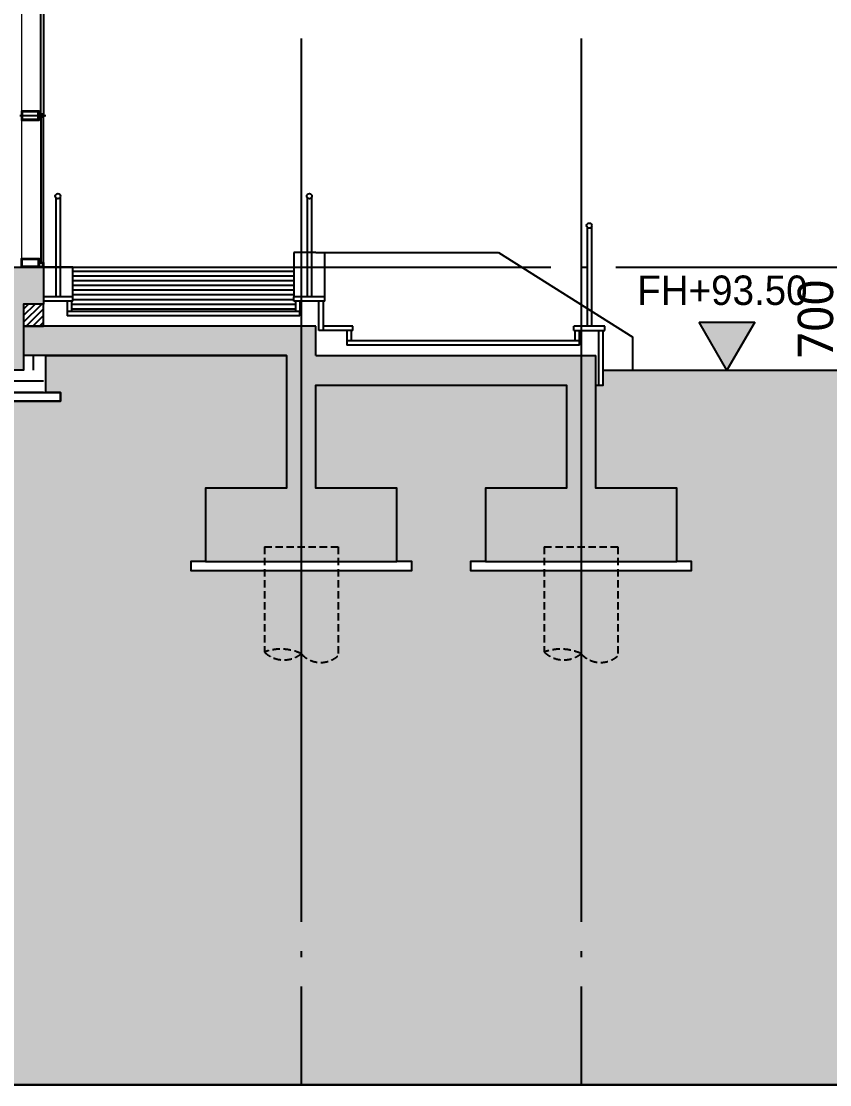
# Model space of a CAD drawing. Header units: millimetres. Extents: x 0 to 672800, y 0 to 118800.
# Drawn here: x 546535 to 552023, y 20890 to 28114 of the extents above; entities that cross this region are included whole.
import ezdxf
from ezdxf.enums import TextEntityAlignment as Align

# ---------------------------------------------------------------- set-up
doc = ezdxf.new("R2010")
doc.units = ezdxf.units.MM
doc.header["$LTSCALE"] = 200
for name, pattern in [('CEN-GAUN', [32.2, 30, -1, 0.2, -1]), ('CONTINOUS', [0]), ('HIDDEN', [0.375, 0.25, -0.125])]:
    doc.linetypes.add(name, pattern=pattern)
doc.layers.get('DEFPOINTS').update_dxf_attribs({"color": 137})
for name, color, linetype in [('01단열재', 252, 'Continuous'), ('0콘크리트 덧침', 251, 'Continuous'), ('0파일', 251, 'HIDDEN'), ('5기초버림콘크리트', 251, 'HIDDEN'), ('5버림콘크리트', 5, 'CONTINOUS'), ('8ELE', 8, 'Continuous'), ('A-CON', 2, 'Continuous'), ('AA-DWXM-CURT', 4, 'Continuous'), ('CEN', 1, 'CEN-GAUN'), ('ELE-5', 5, 'Continuous'), ('FIN', 5, 'Continuous'), ('HAT', 8, 'Continuous'), ('HAT-254', 254, 'Continuous'), ('PTANNOTELE', 7, 'Continuous'), ('SOL-253', 253, 'Continuous'), ('STEEL-E', 6, 'Continuous'), ('WIN1', 7, 'Continuous')]:
    doc.layers.add(name, color=color, linetype=linetype)
doc.layers.add('check', color=61, linetype='Continuous', plot=False)
doc.layers.add('insulation', color=8, linetype='Continuous', lineweight=5)
doc.styles.add('돋움', font='')
doc.styles.add('맑은고딕', font='malgun.ttf')
doc.styles.get('돋움').set_extended_font_data('Dotum')
doc.linetypes.add('INSUL50', pattern='A,0.00254,-2.54,[134,ltypeshp.shx,S=6.25,R=0,X=-2.54,Y=0],-19.92,[134,ltypeshp.shx,S=6.25,R=180,X=2.54,Y=0],-2.54', length=25.00254)
doc.dimstyles.new('CJAK', dxfattribs={"dimscale": 200, "dimtxt": 1.2, "dimasz": 0.5, "dimexe": 2, "dimexo": 3, "dimgap": 0.5, "dimtad": 1, "dimdec": 0, "dimzin": 1, "dimdsep": 46, "dimlunit": 6, "dimtxsty": '맑은고딕', "dimblk": 'CJDOT', "dimcen": 0.09, "dimdle": 1, "dimclrd": 256, "dimclre": 256, "dimclrt": 256, "dimadec": 0, "dimazin": 0, "dimtfac": 1, "dimtdec": 0, "dimtix": 1, "dimtmove": 2, "dimatfit": 3, "dimldrblk": 'CJDOT', "dimfxl": 1, "dimtolj": 1, "dimtzin": 1, "dimarcsym": 0})

# ---------------------------------------------------------------- blocks, each defined once
blk = doc.blocks.new('CJDOT')
blk.add_line((-2, 0), (2, 0))
at = {"const_width": 0.5}
blk.add_lwpolyline([(-0.25, 0, 1), (0.25, 0, 1)], format="xyb", close=True, dxfattribs=at)
blk = doc.blocks.new('*D362')
at = {"layer": 'check', "lineweight": -2, "transparency": 16777216}
for p, q in [((550829.4, 31943.6), (552551.6, 31943.6)), ((552151.6, 26543.6), (552151.6, 31843.6)), ((550829.4, 26443.6), (552551.6, 26443.6))]:
    blk.add_line(p, q, dxfattribs=at)
at = {"layer": 'DEFPOINTS', "color": 0, "transparency": 16777216}
for p in [(550229.4, 31943.6), (552151.6, 31943.6), (550229.4, 26443.6)]:
    blk.add_point(p, dxfattribs=at)
at = {"layer": 'check', "lineweight": -2, "transparency": 16777216, "xscale": 100, "yscale": 100, "zscale": 100}
for p, rotation in [((552151.6, 31943.6), 90), ((552151.6, 26443.6), 270)]:
    blk.add_blockref('CJDOT', p, dxfattribs=dict(at, rotation=rotation))
at = {"layer": 'check', "transparency": 16777216, "insert": (551907.5, 29193.6), "char_height": 240, "attachment_point": 5, "rotation": 90, "style": '맑은고딕'}
blk.add_mtext('\\A1;5,500', dxfattribs=at)
blk = doc.blocks.new('단면레벨-1')
at = {"layer": 'DEFPOINTS'}
blk.add_hatch(color=256, dxfattribs=at).paths.add_polyline_path([(2176.321, 144.321), (2178.588, 148.246), (2174.055, 148.246)])
for p, q in [((2174.055, 148.246), (2176.321, 144.321)), ((2178.588, 148.246), (2174.055, 148.246)), ((2176.321, 144.321), (2178.588, 148.246)), ((2178.588, 144.321), (2174.055, 144.321))]:
    blk.add_line(p, q, dxfattribs=at)
at = {"layer": 'DEFPOINTS', "style": '돋움'}
blk.add_attdef('GL.+1500', text='', height=2.812, dxfattribs=at).set_placement((2176.688, 150.846), align=Align.MIDDLE)
blk = doc.blocks.new('*D368')
at = {"layer": 'check', "lineweight": -2, "transparency": 16777216}
for p, q in [((552151.6, 26543.6), (552151.6, 26643.6)), ((550829.4, 26443.6), (552551.6, 26443.6)), ((552151.6, 26443.6), (552151.6, 25743.6)), ((551285.2, 25743.6), (552551.6, 25743.6)), ((552151.6, 25643.6), (552151.6, 25543.6))]:
    blk.add_line(p, q, dxfattribs=at)
at = {"layer": 'DEFPOINTS', "color": 0, "transparency": 16777216}
for p in [(550229.4, 26443.6), (550685.2, 25743.6), (552151.6, 25743.6)]:
    blk.add_point(p, dxfattribs=at)
at = {"layer": 'check', "lineweight": -2, "transparency": 16777216, "xscale": 100, "yscale": 100, "zscale": 100}
for p, rotation in [((552151.6, 26443.6), 270), ((552151.6, 25743.6), 90)]:
    blk.add_blockref('CJDOT', p, dxfattribs=dict(at, rotation=rotation))
at = {"layer": 'check', "transparency": 16777216, "insert": (551927.6, 26093.6), "char_height": 240, "attachment_point": 5, "rotation": 90, "style": '맑은고딕'}
blk.add_mtext('\\A1;700', dxfattribs=at)
blk = doc.blocks.new('WB-150-C')
at = {"layer": 'WIN1', "color": 251}
blk.add_line((38.9, 30), (217.2, 30), dxfattribs=at)
at = {"layer": 'WIN1'}
blk.add_lwpolyline([(195, 32.5), (170, 32.5), (170, 60), (50, 60), (50, 0), (170, 0), (170, 27.5), (195, 27.5)], close=True, dxfattribs=at)
at = {"layer": 'WIN1', "color": 251}
blk.add_lwpolyline([(55, 55), (55, 5), (165, 5), (165, 55)], close=True, dxfattribs=at)
blk.add_arc((224, 30), 26, 157.38014, 202.61986, dxfattribs=at)
blk = doc.blocks.new('WB-150-E')
at = {"layer": 'WIN1'}
blk.add_lwpolyline([(200, 60), (50, 60), (50, 0), (170, 0), (170, 27.5), (200, 27.5), (200, 60)], dxfattribs=at)
at = {"layer": 'WIN1', "color": 251}
blk.add_lwpolyline([(55, 55), (55, 5), (165, 5), (165, 55)], close=True, dxfattribs=at)
blk.add_lwpolyline([(195, 32.5), (170, 32.5), (170, 55), (195, 55), (195, 32.5)], dxfattribs=at)
blk = doc.blocks.new('WWW-150')
at = {"layer": 'AA-DWXM-CURT'}
for points in [[(182, 3040), (200, 3040), (200, 3967.5), (182, 3967.5)], [(182, 3020), (200, 3020), (200, 1040), (182, 1040)], [(182, 32.5), (200, 32.5), (200, 1020), (182, 1020)]]:
    blk.add_lwpolyline(points, close=True, dxfattribs=at)
at = {"layer": 'insulation'}
blk.add_line((50, 3940), (50, 60), dxfattribs=at)
for name, p in [('WB-150-E', (0, 3940)), ('WB-150-C', (0, 3000)), ('WB-150-C', (0, 1000))]:
    blk.add_blockref(name, p, dxfattribs=at)
at = {"layer": 'insulation', "xscale": -1, "rotation": 180}
blk.add_blockref('WB-150-E', (0, 60), dxfattribs=at)
blk = doc.blocks.new('pile(500)-section')
at = {"layer": '0파일'}
for p, q in [((-250, 0), (-250, -714.2)), ((-250, 0), (250, 0)), ((250, 0), (250, -739.4))]:
    blk.add_line(p, q, dxfattribs=at)
for points in [[(-250, -714.2, -0.201908), (0, -725.4, 0.417045), (250, -739.4)], [(-250, -714.2, 0.379922), (0, -725.4)]]:
    blk.add_lwpolyline(points, format="xyb", dxfattribs=at)

msp = doc.modelspace()

# ---------------------------------------------------------------- hatches: boundary and pattern name
at = {"layer": '0콘크리트 덧침'}
h = msp.add_hatch(dxfattribs=at)
h.set_pattern_fill('ANSI31', color=256, scale=10)
h.set_pattern_definition([(45, (265800.198, -5e-10), (-22.4506403, 22.4506403), [])])
h.paths.add_polyline_path([(546685.2, 26193.6), (546550.2, 26193.6), (546550.2, 26043.6), (546685.2, 26043.6)])
at = {"layer": 'HAT'}
h = msp.add_hatch(dxfattribs=at)
h.set_pattern_fill('LINE', color=256, scale=10)
h.set_pattern_definition([(0, (265800.198, -5e-10), (0, 31.75), [])])
h.paths.add_polyline_path([(546885.2, 26443.6), (546885.2, 26243.6), (546885.2, 26213.6), (546875.2, 26213.6), (546875.2, 26143.6), (548395.2, 26143.6), (548395.2, 26213.6), (548385.2, 26213.6), (548385.2, 26243.6), (548385.2, 26443.6)])
at = {"layer": 'HAT-254'}
h = msp.add_hatch(color=256, dxfattribs=at)
h.dxf.hatch_style = 1
h.paths.add_polyline_path([(546685.2, 26443.6), (534850, 26443.6), (534850, 26193.6), (546150.2, 26193.6), (546150.2, 25743.6), (546550.2, 25743.6), (546550.2, 26193.6), (546685.2, 26193.6)])
h = msp.add_hatch(color=256, dxfattribs=at)
h.dxf.hatch_style = 1
h.paths.add_polyline_path([(548535.2, 26043.6), (546550.2, 26043.6), (546550.2, 25843.6), (548335.2, 25843.6), (548335.2, 24943.6), (547785.2, 24943.6), (547785.2, 24443.6), (549085.2, 24443.6), (549085.2, 24943.6), (548535.2, 24943.6), (548535.2, 25643.6), (550235.2, 25643.6), (550235.2, 24943.6), (549685.2, 24943.6), (549685.2, 24443.6), (550985.2, 24443.6), (550985.2, 24943.6), (550435.2, 24943.6), (550435.2, 25843.6), (548535.2, 25843.6)])
at = {"layer": 'SOL-253'}
h = msp.add_hatch(color=256, dxfattribs=at)
h.dxf.hatch_style = 1
h.paths.add_polyline_path([(534850, 25983.6), (546000.2, 25983.6), (546000.2, 25593.6), (545900.2, 25593.6), (545900.2, 25533.6), (546800.2, 25533.6), (546800.2, 25593.6), (546700.2, 25593.6), (546700.2, 25843.6), (548335.2, 25843.6), (548335.2, 24943.6), (547784.5, 24943.6), (547785.2, 24443.6), (547685.2, 24443.6), (547685.2, 24383.6), (549185.2, 24383.6), (549185.2, 24443.6), (549085.2, 24443.6), (549085.2, 24943.6), (548535.2, 24943.6), (548535.2, 25643.6), (550235.2, 25643.6), (550235.2, 24943.6), (549685.2, 24943.6), (549685.2, 24443.6), (549585.2, 24443.6), (549585.2, 24383.6), (551085.2, 24383.6), (551085.2, 24443.6), (550985.2, 24443.6), (550985.2, 24943.6), (550985.2, 24943.6), (550885.2, 24943.6), (550435.2, 24943.6), (550435.2, 25243.6), (550435.2, 25643.6), (550485.2, 25643.6), (550485.2, 25743.6), (557250.2, 25743.6), (557250.2, 20890.3), (534850, 20890.3)])

# ---------------------------------------------------------------- linework, layer by layer
at = {"layer": '01단열재', "linetype": 'INSUL50', "ltscale": 0.013}
msp.add_line((546617.7, 25743.6), (546617.7, 25842), dxfattribs=at)
at = {"layer": '01단열재', "linetype": 'INSUL50', "ltscale": 0.015}
msp.add_line((546685.2, 25668.6), (546075.2, 25668.6), dxfattribs=at)
at = {"layer": '01단열재'}
msp.add_lwpolyline([(546685.2, 25593.6), (546000.2, 25593.6), (546000.2, 26043.6)], dxfattribs=at)
at = {"layer": '5기초버림콘크리트', "color": 8, "linetype": 'HIDDEN', "ltscale": 3}
msp.add_line((546985.2, 26443.6), (549585.2, 26443.6), dxfattribs=at)
at = {"layer": '5버림콘크리트'}
msp.add_lwpolyline([(545900.2, 25593.6), (546800.2, 25593.6), (546800.2, 25533.6), (545900.2, 25533.6)], close=True, dxfattribs=at)
for points in [[(547785.2, 24443.6), (547685.2, 24443.6), (547685.2, 24383.6), (549185.2, 24383.6), (549185.2, 24443.6), (549085.2, 24443.6)], [(549685.2, 24443.6), (549585.2, 24443.6), (549585.2, 24383.6), (551085.2, 24383.6), (551085.2, 24443.6), (550985.2, 24443.6)]]:
    msp.add_lwpolyline(points, dxfattribs=at)
at = {"layer": '8ELE'}
for p, q in [((548535.2, 26543.6), (548385.2, 26543.6)), ((548385.2, 26543.6), (548385.2, 26243.6)), ((548535.2, 26543.6), (549774.1, 26543.6)), ((548595.2, 26243.6), (548595.2, 26543.6)), ((549774.1, 26543.6), (550685.2, 25968.8)), ((546885.2, 26443.6), (546685.2, 26443.6)), ((546885.2, 26443.6), (548385.2, 26443.6)), ((546885.2, 26243.6), (546885.2, 26443.6)), ((550685.2, 25743.6), (550685.2, 25968.8))]:
    msp.add_line(p, q, dxfattribs=at)
at = {"layer": 'A-CON'}
for p, q in [((548535.2, 26043.6), (546550.2, 26043.6)), ((548535.2, 25843.6), (548535.2, 26043.6)), ((548335.2, 25843.6), (546550.2, 25843.6)), ((548335.2, 25843.6), (548335.2, 24943.6)), ((548535.2, 25843.6), (550435.2, 25843.6)), ((550435.2, 24943.6), (550435.2, 25843.6)), ((550485.2, 25743.6), (557250.2, 25743.6)), ((548535.2, 25643.6), (550235.2, 25643.6)), ((548535.2, 24943.6), (548535.2, 25643.6)), ((550235.2, 25643.6), (550235.2, 24943.6)), ((548335.2, 24943.6), (547785.2, 24943.6)), ((547785.2, 24943.6), (547785.2, 24443.6)), ((549085.2, 24943.6), (548535.2, 24943.6)), ((549085.2, 24443.6), (549085.2, 24943.6)), ((550235.2, 24943.6), (549685.2, 24943.6)), ((549685.2, 24943.6), (549685.2, 24443.6)), ((550985.2, 24943.6), (550435.2, 24943.6)), ((550985.2, 24443.6), (550985.2, 24943.6)), ((547785.2, 24443.6), (549085.2, 24443.6)), ((549685.2, 24443.6), (550985.2, 24443.6))]:
    msp.add_line(p, q, dxfattribs=at)
msp.add_lwpolyline([(534850, 26443.6), (546685.2, 26443.6), (546685.2, 26193.6), (546550.2, 26193.6), (546550.2, 25743.6), (546150.2, 25743.6), (546150.2, 26193.6), (534850, 26193.6)], dxfattribs=at)
msp.add_lwpolyline([(546685.2, 26193.6), (546550.2, 26193.6), (546550.2, 26043.6), (546685.2, 26043.6)], close=True, dxfattribs=at)
at = {"layer": 'CEN'}
for p, q in [((548435.2, 27997), (548435.2, 20890.3)), ((550335.2, 27997), (550335.2, 20890.3)), ((531250, 26443.6), (550845.2, 26443.6))]:
    msp.add_line(p, q, dxfattribs=at)
at = {"layer": 'DEFPOINTS'}
msp.add_lwpolyline([(557250.2, 20890.3), (557250.2, 45443.6), (534850, 45443.6), (534850, 20890.3)], close=True, dxfattribs=at)
at = {"layer": 'ELE-5', "color": 8}
for p, q in [((546768.1, 26917.1), (546768.1, 26243.6)), ((546798.1, 26917.1), (546798.1, 26243.6)), ((548475.2, 26917.1), (548475.2, 26243.6)), ((548505.2, 26917.1), (548505.2, 26243.6)), ((550375.2, 26717.1), (550375.2, 26043.6)), ((550405.2, 26717.1), (550405.2, 26043.6))]:
    msp.add_line(p, q, dxfattribs=at)
for centre in [(546783.1, 26926.1), (548490.2, 26926.1), (550390.2, 26726.1)]:
    msp.add_circle(centre, 17.5, dxfattribs=at)
at = {"layer": 'FIN'}
for p, q in [((546885.2, 26243.6), (546685.2, 26243.6)), ((546885.2, 26213.6), (546885.2, 26243.6)), ((548385.2, 26213.6), (548385.2, 26243.6)), ((548595.2, 26243.6), (548385.2, 26243.6)), ((548595.2, 26213.6), (548595.2, 26243.6)), ((546885.2, 26213.6), (546685.2, 26213.6)), ((546845.2, 26213.6), (546845.2, 26143.6)), ((546875.2, 26213.6), (546875.2, 26143.6)), ((548595.2, 26213.6), (548385.2, 26213.6)), ((548395.2, 26213.6), (548395.2, 26143.6)), ((548425.2, 26213.6), (548425.2, 26143.6)), ((548555.2, 26013.6), (548555.2, 26213.6)), ((548585.2, 26013.6), (548585.2, 26213.6)), ((548425.2, 26143.6), (546845.2, 26143.6)), ((546845.2, 26143.6), (546845.2, 26113.6)), ((548425.2, 26113.6), (546845.2, 26113.6)), ((548425.2, 26113.6), (548425.2, 26143.6)), ((548785.2, 26013.6), (548555.2, 26013.6)), ((548785.2, 26043.6), (548585.2, 26043.6)), ((548745.2, 26013.6), (548745.2, 25943.6)), ((548775.2, 26013.6), (548775.2, 25943.6)), ((548785.2, 26013.6), (548785.2, 26043.6)), ((550285.2, 26013.6), (550285.2, 26043.6)), ((550495.2, 26043.6), (550285.2, 26043.6)), ((550285.2, 26013.6), (550495.2, 26013.6)), ((550295.2, 25943.6), (550295.2, 26013.6)), ((550325.2, 25913.6), (550325.2, 26013.6)), ((550455.2, 25643.6), (550455.2, 26013.6)), ((550485.2, 25643.6), (550485.2, 26013.6)), ((550495.2, 26013.6), (550495.2, 26043.6)), ((548745.2, 25943.6), (548745.2, 25913.6)), ((550325.2, 25943.6), (548745.2, 25943.6)), ((550325.2, 25913.6), (548745.2, 25913.6)), ((550455.2, 25643.6), (550485.2, 25643.6))]:
    msp.add_line(p, q, dxfattribs=at)
at = {"layer": 'PTANNOTELE'}
msp.add_line((546670.2, 26443.6), (546685.2, 26443.6), dxfattribs=at)
msp.add_line((546670.2, 26443.6), (546685.2, 26443.6), dxfattribs=at)
msp.add_line((546670.2, 26443.6), (546685.2, 26443.6), dxfattribs=at)
msp.add_line((546670.2, 26443.6), (546685.2, 26443.6), dxfattribs=at)
at = {"layer": 'SOL-253'}
for points in [[(557250.2, 20890.3), (534850, 20890.3), (534850, 25983.6)], [(545900.2, 25533.6), (546800.2, 25533.6), (546800.2, 25593.6), (546700.2, 25593.6), (546700.2, 25843.6), (548335.2, 25843.6), (548335.2, 24943.6), (547784.5, 24943.6), (547785.2, 24443.6), (547685.2, 24443.6), (547685.2, 24383.6), (549185.2, 24383.6), (549185.2, 24443.6), (549085.2, 24443.6), (549085.2, 24943.6), (548535.2, 24943.6), (548535.2, 25643.6), (550235.2, 25643.6), (550235.2, 24943.6), (549685.2, 24943.6), (549685.2, 24443.6), (549585.2, 24443.6), (549585.2, 24383.6), (551085.2, 24383.6), (551085.2, 24443.6), (550985.2, 24443.6), (550985.2, 24943.6), (550985.2, 24943.6), (550885.2, 24943.6), (550435.2, 24943.6), (550435.2, 25243.6), (550435.2, 25643.6), (550485.2, 25643.6), (550485.2, 25743.6), (557250.2, 25743.6)]]:
    msp.add_lwpolyline(points, dxfattribs=at)

# ---------------------------------------------------------------- block references
at = {"layer": '0파일'}
for p in [(548435.2, 24543.6), (550335.2, 24543.6)]:
    msp.add_blockref('pile(500)-section', p, dxfattribs=at)
at = {"layer": 'DEFPOINTS'}
ref = msp.add_blockref('단면레벨-1', (732685.1, 13716.9), dxfattribs=dict(at, xscale=-83.33333333333333, yscale=83.33333333333333, zscale=83.33333333333333))
ref.add_attrib('GL.+1500', 'FH+93.50', dxfattribs={"height": 200, "style": '돋움'}).set_placement((551294.4, 26287.4), align=Align.MIDDLE)
at = {"layer": 'STEEL-E'}
msp.add_blockref('WWW-150', (546485.2, 26443.6), dxfattribs=at)

# ---------------------------------------------------------------- dimensions: what is measured, and where the dimension line sits
at = {"layer": 'check'}
for base, p2, angle, picture, middle in [((552151.6, 31943.6), (550229.4, 31943.6), 90, '*D362', (551907.5, 29193.6)), ((552151.6, 25743.6), (550685.2, 25743.6), 270, '*D368', (551927.6, 26093.6))]:
    dim = msp.add_linear_dim(base=base, p1=(550229.4, 26443.6), p2=p2, angle=angle, dimstyle='CJAK', dxfattribs=at)
    dim.commit()
    dim.dimension.update_dxf_attribs({"geometry": picture, "text_midpoint": middle})

doc.saveas('drawing.dxf')
